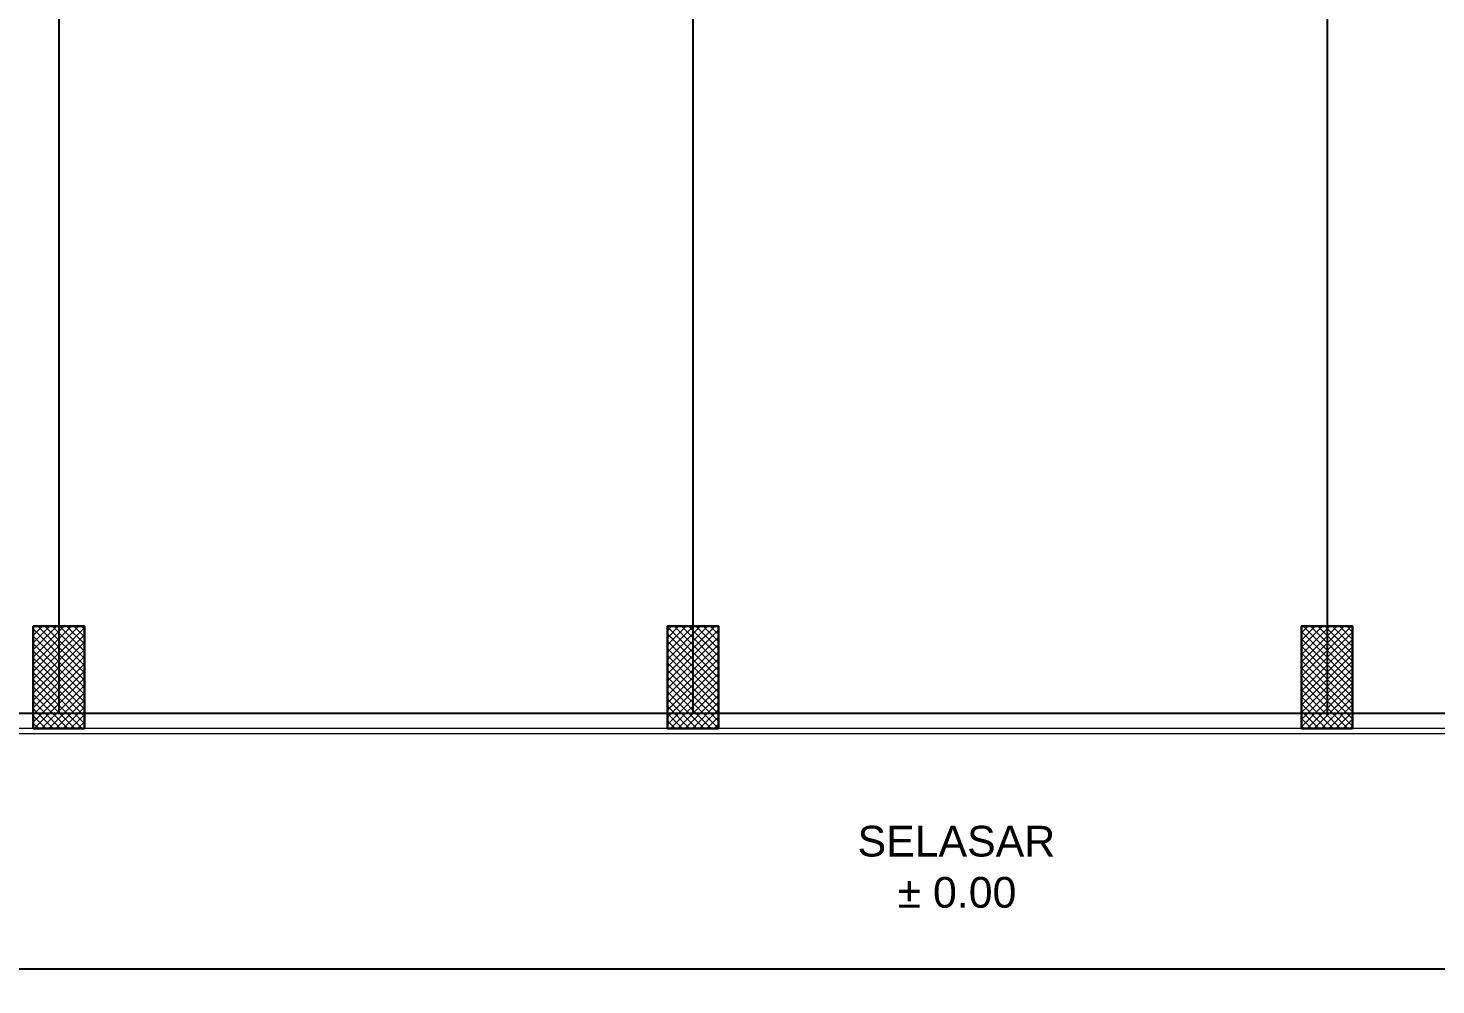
# Model space of a CAD drawing. Header units: inches. Extents: x -1 to 125, y -2 to 87.
# Drawn here: x 21.2 to 34.97, y 56.96 to 66.31 of the extents above; entities that cross this region are included whole.
import ezdxf

# ---------------------------------------------------------------- set-up
doc = ezdxf.new("R2010")
doc.units = ezdxf.units.IN
doc.header["$MEASUREMENT"] = 0
for name, color, linetype, lineweight in [('ars', 11, 'Continuous', 0), ('KOL', 1, 'Continuous', 30), ('lan', 7, 'Continuous', 15), ('NOT', 7, 'Continuous', 20)]:
    doc.layers.add(name, color=color, linetype=linetype, lineweight=lineweight)
doc.layers.add('as', color=1, linetype='Continuous', plot=False)
doc.layers.add('POLYLINE TPAK', color=4, linetype='Continuous', lineweight=20, plot=False)
doc.styles.get("Standard").update_dxf_attribs({"font": 'arial.ttf'})

# ---------------------------------------------------------------- blocks, each defined once
blk = doc.blocks.new('k2')
at = {"layer": 'ars'}
h = blk.add_hatch(dxfattribs=at)
h.set_pattern_fill('_USER', color=256, scale=0.05, angle=45, double=1, pattern_type=0)
h.set_pattern_definition([(45, (0, -5), (-0.03535534, 0.03535534), []), (135, (0, -5), (-0.03535534, -0.03535534), [])])
h.paths.add_polyline_path([(-0.25, -0.5), (0.25, -0.5), (0.25, 0.5), (-0.25, 0.5)])
at = {"layer": 'KOL'}
blk.add_lwpolyline([(-0.25, -0.5), (0.25, -0.5), (0.25, 0.5), (-0.25, 0.5)], close=True, dxfattribs=at)
blk = doc.blocks.new('A-DAS')
at = {"layer": 'as'}
for p, q in [((-31.6, 58.65), (-31.6, 45.55)), ((-25.4, 58.65), (-25.4, 45.55)), ((-19.2, 58.65), (-19.2, 45.55)), ((-37.8, 45.55), (36.6, 45.55)), ((-37.8, 43.05), (-7.15, 43.05))]:
    blk.add_line(p, q, dxfattribs=at)
at = {"layer": 'lan'}
for p, q in [((-31.85, 45.4), (-37.55, 45.4)), ((-25.65, 45.4), (-31.35, 45.4)), ((-19.45, 45.4), (-25.15, 45.4)), ((-13.25, 45.4), (-18.95, 45.4))]:
    blk.add_line(p, q, dxfattribs=at)
at = {"layer": 'POLYLINE TPAK', "color": 3}
blk.add_lwpolyline([(24.15, 58.85), (-25.35, 58.85), (-25.35, 60.75), (-31.65, 60.75), (-31.65, 58.85), (-38.1, 58.85), (-38.1, 45.35), (-7.15, 45.35), (-7.15, 43.3), (-7.15, 15.95), (-38.1, 15.95), (-38.1, 2.45), (-31.65, 2.45), (-31.65, 0.55), (-25.35, 0.55), (-25.35, 2.45), (24.15, 2.45)], dxfattribs=at)
at = {"layer": 'KOL', "xscale": -1}
for p in [(-31.6, 45.9), (-25.4, 45.9), (-19.2, 45.9)]:
    blk.add_blockref('k2', p, dxfattribs=at)

msp = doc.modelspace()

# ---------------------------------------------------------------- block references
msp.add_blockref('A-DAS', (53.1023, 14.0662))

# ---------------------------------------------------------------- texts
at = {"layer": 'NOT', "insert": (28.93531, 58.51452), "char_height": 0.3, "attachment_point": 1}
msp.add_mtext_dynamic_manual_height_columns('\\pi0.37622;SELASAR\\P\\pi0.7678;± 0.00', width=2.6617262, gutter_width=1, heights=[0], dxfattribs=at)

doc.saveas('drawing.dxf')
